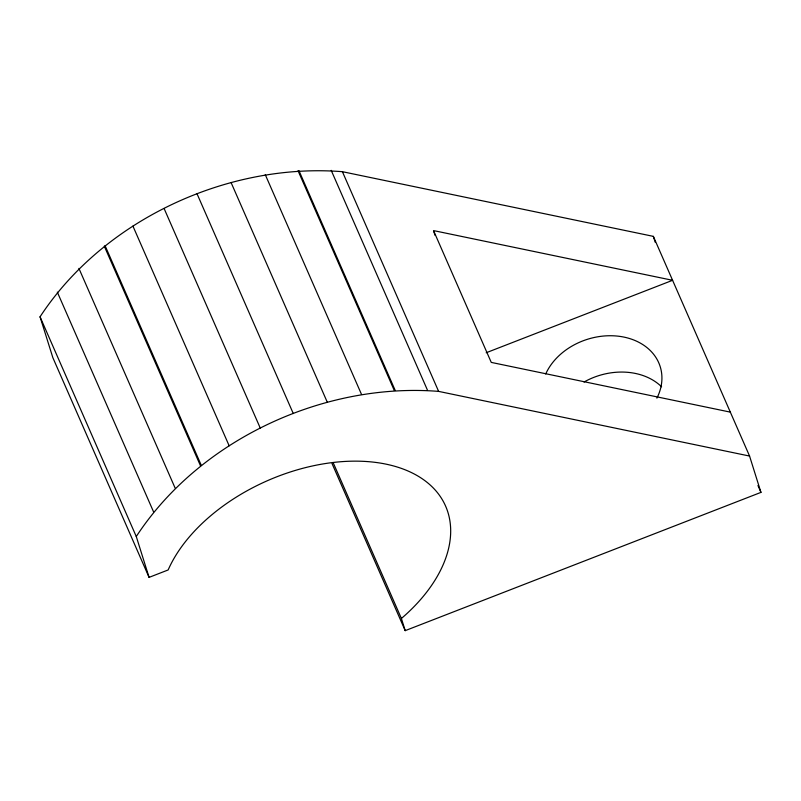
<?xml version="1.0" encoding="UTF-8"?>
<svg xmlns="http://www.w3.org/2000/svg" width="801" height="801" viewBox="0 0 801 801"><rect width="100%" height="100%" fill="white"/><g stroke="black" fill="none" stroke-linecap="round" stroke-linejoin="round"><path stroke-width="1.2" d="M405.206 630.647L401.401 618.472A152.881 94.818 -23.7 0 0 386.092 464.159A152.881 94.818 -23.7 0 0 168.14 569.962L149.076 577.371L52.856 357.677L40.05 316.806C103.529 219.814 227.594 162.573 342.407 171.694L653.346 236.365L749.566 456.059L760.95 492.385L405.206 630.647L332.045 463.579M149.076 577.371L136.27 536.51C199.749 439.509 323.804 382.267 438.628 391.389L749.566 456.059M486.187 352.75L672.59 280.3L433.531 230.588L491.263 362.402L730.322 412.125M757.946 485.526L760.95 492.385M342.407 171.694L438.628 391.389M331.203 170.353L427.424 390.057M298.923 170.593L395.143 390.287M298.032 170.703L394.252 390.397M265.271 174.668L361.491 394.362M231.048 182.478L327.269 402.172M333.246 462.858L401.401 618.472M197.056 193.842L293.276 413.546M164.095 208.5L260.315 428.195M132.936 226.102L229.156 445.797M105.081 245.687L201.301 465.391M104.32 246.227L200.54 465.922M78.919 268.405L175.139 488.109M57.322 292.125L153.542 511.819M40.05 316.806L136.27 536.51M653.346 236.365L655.188 242.222M433.902 231.769L435.023 235.334M584.029 382.027A61.156 47.86 -17.4 0 1 661.596 386.813M545.711 373.997A61.156 47.86 -17.4 0 1 624.59 337.231A61.156 47.86 -17.4 0 1 656.9 398.127"/></g></svg>
